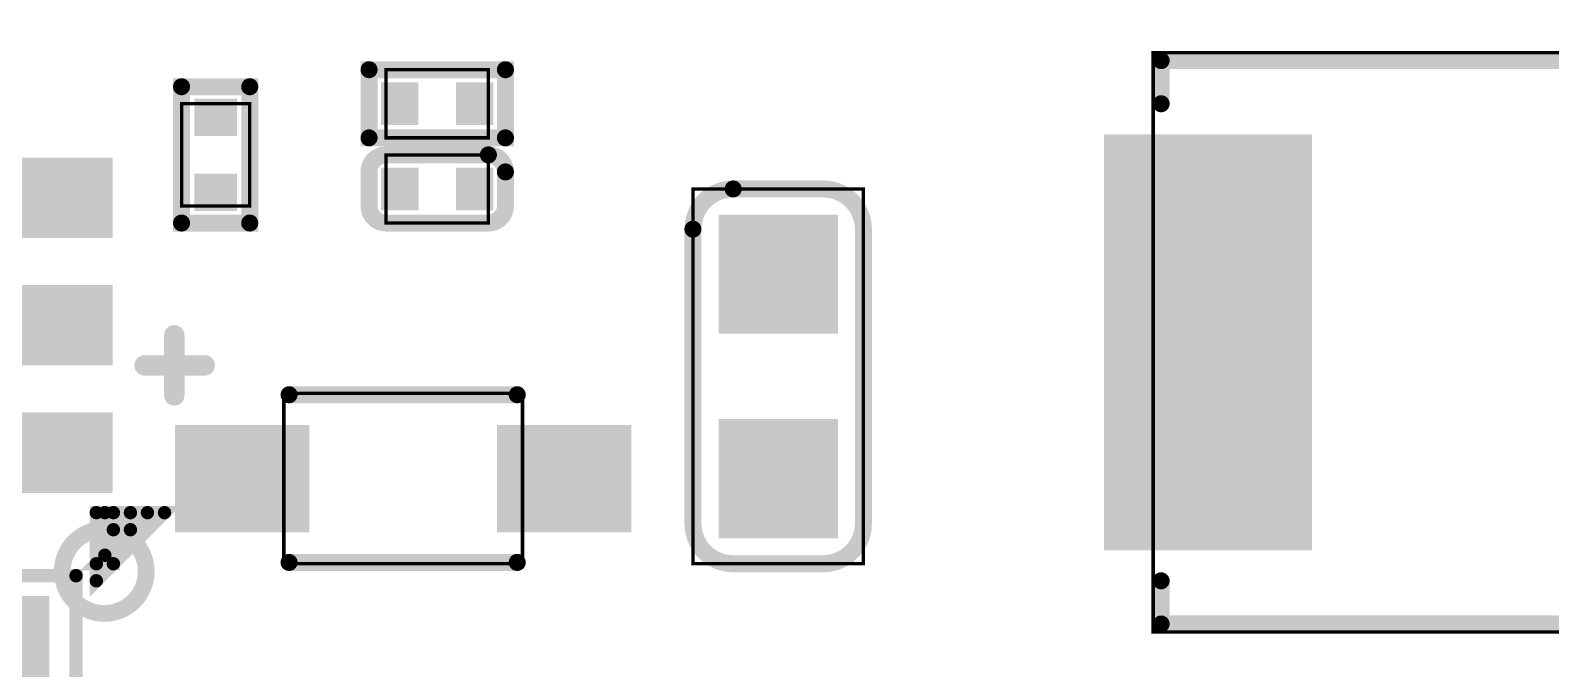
# Model space of a CAD drawing. Extents: x 60 to 160, y 44 to 135.
# Drawn here: x 125.87 to 137.2, y 117.84 to 122.59 of the extents above; entities that cross this region are included whole.
import ezdxf

# ---------------------------------------------------------------- set-up
doc = ezdxf.new("R2010")
doc.units = 0
for name, color, linetype in [('2D_LINE_126', 255, 'CONTINUOUS'), ('DRIL_NPLTE_THRU_01', 3, 'CONTINUOUS'), ('DRIL_NPLTE_THRU_02', 253, 'CONTINUOUS'), ('DRIL_NPLTE_THRU_03', 4, 'CONTINUOUS'), ('DRIL_NPLTE_THRU_04', 253, 'CONTINUOUS'), ('DRIL_NPLTE_THRU_05', 210, 'CONTINUOUS'), ('DRIL_NPLTE_THRU_06', 253, 'CONTINUOUS'), ('DRIL_NPLTE_THRU_07', 57, 'CONTINUOUS'), ('DRIL_NPLTE_THRU_08', 231, 'CONTINUOUS'), ('DRIL_NPLTE_THRU_09', 253, 'CONTINUOUS'), ('DRIL_NPLTE_THRU_10', 112, 'CONTINUOUS'), ('DRIL_NPLTE_THRU_11', 216, 'CONTINUOUS'), ('DRIL_NPLTE_THRU_12', 5, 'CONTINUOUS'), ('DRIL_PLTE_THRU_01', 3, 'CONTINUOUS'), ('DRIL_PLTE_THRU_02', 253, 'CONTINUOUS'), ('DRIL_PLTE_THRU_03', 4, 'CONTINUOUS'), ('DRIL_PLTE_THRU_04', 253, 'CONTINUOUS'), ('DRIL_PLTE_THRU_05', 210, 'CONTINUOUS'), ('DRIL_PLTE_THRU_06', 253, 'CONTINUOUS'), ('DRIL_PLTE_THRU_07', 57, 'CONTINUOUS'), ('DRIL_PLTE_THRU_08', 231, 'CONTINUOUS'), ('DRIL_PLTE_THRU_09', 253, 'CONTINUOUS'), ('DRIL_PLTE_THRU_10', 112, 'CONTINUOUS'), ('DRIL_PLTE_THRU_11', 216, 'CONTINUOUS'), ('DRIL_PLTE_THRU_12', 5, 'CONTINUOUS'), ('PADS_BOT', 5, 'CONTINUOUS'), ('PADS_INNER', 3, 'CONTINUOUS'), ('PADS_TOP', 3, 'CONTINUOUS'), ('PART_TOP_2DLINE_00', 255, 'CONTINUOUS'), ('PART_TOP_2DLINE_01', 255, 'CONTINUOUS'), ('PART_TOP_2DLINE_116', 255, 'CONTINUOUS'), ('PART_TOP_2DLINE_117', 255, 'CONTINUOUS'), ('PART_TOP_2DLINE_118', 255, 'CONTINUOUS'), ('PART_TOP_2DLINE_119', 255, 'CONTINUOUS'), ('PART_TOP_2DLINE_126', 255, 'CONTINUOUS')]:
    doc.layers.add(name, color=color, linetype=linetype)

# ---------------------------------------------------------------- blocks, each defined once
blk = doc.blocks.new('SMOOTH_0$09906')
at = {"const_width": 0.0495}
blk.add_lwpolyline([(-0.025, 0, 1), (0.025, 0, 1)], format="xyb", close=True, dxfattribs=at)
blk = doc.blocks.new('DRAWING_42377')
at = {"layer": '2D_LINE_126', "const_width": 0.0991}
blk.add_lwpolyline([(0, 0), (0, -0.508), (0.508, 0), (0, 0)], dxfattribs=at)
at = {"layer": '2D_LINE_126'}
for p in [(0, 0), (0, 0), (0.508, 0), (0, -0.508)]:
    blk.add_blockref('SMOOTH_0$09906', p, dxfattribs=at)
blk = doc.blocks.new('DRAWING_42378')
at = {"layer": '2D_LINE_126', "const_width": 0.0991}
blk.add_lwpolyline([(0, 0), (0.254, 0), (-0.0635, -0.3175), (-0.0635, 0), (0, 0)], dxfattribs=at)
at = {"layer": '2D_LINE_126'}
for p in [(-0.0635, 0), (0, 0), (0, 0), (0.254, 0), (-0.0635, -0.3175)]:
    blk.add_blockref('SMOOTH_0$09906', p, dxfattribs=at)
blk = doc.blocks.new('DRAWING_42379')
at = {"layer": '2D_LINE_126', "const_width": 0.0991}
blk.add_lwpolyline([(0, 0), (0.127, 0), (0, -0.127), (0, 0)], dxfattribs=at)
at = {"layer": '2D_LINE_126'}
for p in [(0, 0), (0, 0), (0.127, 0), (0, -0.127)]:
    blk.add_blockref('SMOOTH_0$09906', p, dxfattribs=at)
blk = doc.blocks.new('DRAWING_42380')
at = {"layer": '2D_LINE_126', "const_width": 0.0991}
blk.add_lwpolyline([(0, 0), (0.254, 0.254), (0.127, 0.254), (0.127, 0), (0, 0)], dxfattribs=at)
at = {"layer": '2D_LINE_126'}
for p in [(0.127, 0.254), (0.254, 0.254), (0, 0), (0, 0), (0.127, 0)]:
    blk.add_blockref('SMOOTH_0$09906', p, dxfattribs=at)
blk = doc.blocks.new('SMOOTH_0$127')
at = {"const_width": 0.0635}
blk.add_lwpolyline([(-0.03175, 0, 1), (0.03175, 0, 1)], format="xyb", close=True, dxfattribs=at)
blk = doc.blocks.new('SMOOTH_0$0254')
at = {"const_width": 0.0127}
blk.add_lwpolyline([(-0.00635, 0, 1), (0.00635, 0, 1)], format="xyb", close=True, dxfattribs=at)
blk = doc.blocks.new('PART_BODY_TOP_27')
at = {"layer": 'PART_TOP_2DLINE_01', "const_width": 0.127}
for points in [[(2.1, 1.778), (2.1, 2.1), (-2.1, 2.1), (-2.1, 1.778)], [(2.1, -1.778), (2.1, -2.1), (-2.1, -2.1), (-2.1, -1.778)]]:
    blk.add_lwpolyline(points, dxfattribs=at)
at = {"layer": 'PART_TOP_2DLINE_118', "const_width": 0.0254}
blk.add_lwpolyline([(2.159, -2.159), (-2.159, -2.159), (-2.159, 2.159), (2.159, 2.159)], close=True, dxfattribs=at)
at = {"layer": 'PART_TOP_2DLINE_119', "const_width": 0.0254}
blk.add_lwpolyline([(2.159, -2.159), (-2.159, -2.159), (-2.159, 2.159), (2.159, 2.159)], close=True, dxfattribs=at)
at = {"layer": 'PART_TOP_2DLINE_01'}
for p in [(-2.1, 2.1), (2.1, 2.1), (-2.1, 1.778), (2.1, 1.778), (-2.1, -1.778), (2.1, -1.778), (-2.1, -2.1), (2.1, -2.1)]:
    blk.add_blockref('SMOOTH_0$127', p, dxfattribs=at)
at = {"layer": 'PART_TOP_2DLINE_118'}
for p in [(-2.159, 2.159), (2.159, 2.159), (-2.159, -2.159), (2.159, -2.159)]:
    blk.add_blockref('SMOOTH_0$0254', p, dxfattribs=at)
at = {"layer": 'PART_TOP_2DLINE_119'}
for p in [(-2.159, 2.159), (2.159, 2.159), (-2.159, -2.159), (2.159, -2.159)]:
    blk.add_blockref('SMOOTH_0$0254', p, dxfattribs=at)
blk = doc.blocks.new('DRIL_HOLE_0')
blk.add_lwpolyline([(0, 0, 1), (0, 0, 1)], format="xyb", close=True)
blk = doc.blocks.new('PAD_0')
blk.add_lwpolyline([(0, 0, 1), (0, 0, 1)], format="xyb", close=True)
blk = doc.blocks.new('PAD_46')
at = {"const_width": 1.55}
blk.add_lwpolyline([(-1.55, 0), (1.55, 0)], dxfattribs=at)
blk = doc.blocks.new('STK_TOP_143')
at = {"layer": 'DRIL_PLTE_THRU_01'}
blk.add_blockref('DRIL_HOLE_0', (0, 0), dxfattribs=at)
at = {"layer": 'DRIL_PLTE_THRU_02'}
blk.add_blockref('DRIL_HOLE_0', (0, 0), dxfattribs=at)
at = {"layer": 'DRIL_PLTE_THRU_03'}
blk.add_blockref('DRIL_HOLE_0', (0, 0), dxfattribs=at)
at = {"layer": 'DRIL_PLTE_THRU_04'}
blk.add_blockref('DRIL_HOLE_0', (0, 0), dxfattribs=at)
at = {"layer": 'DRIL_PLTE_THRU_05'}
blk.add_blockref('DRIL_HOLE_0', (0, 0), dxfattribs=at)
at = {"layer": 'DRIL_PLTE_THRU_06'}
blk.add_blockref('DRIL_HOLE_0', (0, 0), dxfattribs=at)
at = {"layer": 'DRIL_PLTE_THRU_07'}
blk.add_blockref('DRIL_HOLE_0', (0, 0), dxfattribs=at)
at = {"layer": 'DRIL_PLTE_THRU_08'}
blk.add_blockref('DRIL_HOLE_0', (0, 0), dxfattribs=at)
at = {"layer": 'DRIL_PLTE_THRU_09'}
blk.add_blockref('DRIL_HOLE_0', (0, 0), dxfattribs=at)
at = {"layer": 'DRIL_PLTE_THRU_10'}
blk.add_blockref('DRIL_HOLE_0', (0, 0), dxfattribs=at)
at = {"layer": 'DRIL_PLTE_THRU_11'}
blk.add_blockref('DRIL_HOLE_0', (0, 0), dxfattribs=at)
at = {"layer": 'DRIL_PLTE_THRU_12'}
blk.add_blockref('DRIL_HOLE_0', (0, 0), dxfattribs=at)
at = {"layer": 'PADS_BOT'}
blk.add_blockref('PAD_0', (0, 0), dxfattribs=at)
at = {"layer": 'PADS_INNER'}
blk.add_blockref('PAD_0', (0, 0), dxfattribs=at)
at = {"layer": 'PADS_TOP', "rotation": 90}
blk.add_blockref('PAD_46', (0, 0), dxfattribs=at)
blk = doc.blocks.new('SYM_TOP_30')
for name, p in [('STK_TOP_143', (-1.75, 0)), ('STK_TOP_143', (1.75, 0)), ('PART_BODY_TOP_27', (0, 0))]:
    blk.add_blockref(name, p)
blk = doc.blocks.new('PART_TOP_339')
blk.add_blockref('SYM_TOP_30', (0, 0))
blk = doc.blocks.new('PART_BODY_TOP_6')
at = {"layer": 'PART_TOP_2DLINE_01', "const_width": 0.127}
blk.add_lwpolyline([(1.397, 0.335, 0.414214), (1.097, 0.635), (-1.097, 0.635, 0.414214), (-1.397, 0.335), (-1.397, -0.335, 0.414214), (-1.097, -0.635), (1.097, -0.635, 0.414214), (1.397, -0.335)], format="xyb", close=True, dxfattribs=at)
at = {"layer": 'PART_TOP_2DLINE_118', "const_width": 0.0254}
blk.add_lwpolyline([(1.397, -0.635), (-1.397, -0.635), (-1.397, 0.635), (1.397, 0.635)], close=True, dxfattribs=at)
at = {"layer": 'PART_TOP_2DLINE_119', "const_width": 0.0254}
blk.add_lwpolyline([(1.397, -0.635), (-1.397, -0.635), (-1.397, 0.635), (1.397, 0.635)], close=True, dxfattribs=at)
at = {"layer": 'PART_TOP_2DLINE_01'}
for p in [(1.097, 0.635), (1.397, 0.335)]:
    blk.add_blockref('SMOOTH_0$127', p, dxfattribs=at)
at = {"layer": 'PART_TOP_2DLINE_118'}
for p in [(-1.397, 0.635), (1.397, 0.635), (-1.397, -0.635), (1.397, -0.635)]:
    blk.add_blockref('SMOOTH_0$0254', p, dxfattribs=at)
at = {"layer": 'PART_TOP_2DLINE_119'}
for p in [(-1.397, 0.635), (1.397, 0.635), (-1.397, -0.635), (1.397, -0.635)]:
    blk.add_blockref('SMOOTH_0$0254', p, dxfattribs=at)
blk = doc.blocks.new('PAD_2')
at = {"const_width": 0.889}
blk.add_lwpolyline([(-0.4445, 0), (0.4445, 0)], dxfattribs=at)
blk = doc.blocks.new('STK_TOP_94')
at = {"layer": 'DRIL_PLTE_THRU_01'}
blk.add_blockref('DRIL_HOLE_0', (0, 0), dxfattribs=at)
at = {"layer": 'DRIL_PLTE_THRU_02'}
blk.add_blockref('DRIL_HOLE_0', (0, 0), dxfattribs=at)
at = {"layer": 'DRIL_PLTE_THRU_03'}
blk.add_blockref('DRIL_HOLE_0', (0, 0), dxfattribs=at)
at = {"layer": 'DRIL_PLTE_THRU_04'}
blk.add_blockref('DRIL_HOLE_0', (0, 0), dxfattribs=at)
at = {"layer": 'DRIL_PLTE_THRU_05'}
blk.add_blockref('DRIL_HOLE_0', (0, 0), dxfattribs=at)
at = {"layer": 'DRIL_PLTE_THRU_06'}
blk.add_blockref('DRIL_HOLE_0', (0, 0), dxfattribs=at)
at = {"layer": 'DRIL_PLTE_THRU_07'}
blk.add_blockref('DRIL_HOLE_0', (0, 0), dxfattribs=at)
at = {"layer": 'DRIL_PLTE_THRU_08'}
blk.add_blockref('DRIL_HOLE_0', (0, 0), dxfattribs=at)
at = {"layer": 'DRIL_PLTE_THRU_09'}
blk.add_blockref('DRIL_HOLE_0', (0, 0), dxfattribs=at)
at = {"layer": 'DRIL_PLTE_THRU_10'}
blk.add_blockref('DRIL_HOLE_0', (0, 0), dxfattribs=at)
at = {"layer": 'DRIL_PLTE_THRU_11'}
blk.add_blockref('DRIL_HOLE_0', (0, 0), dxfattribs=at)
at = {"layer": 'DRIL_PLTE_THRU_12'}
blk.add_blockref('DRIL_HOLE_0', (0, 0), dxfattribs=at)
at = {"layer": 'PADS_BOT'}
blk.add_blockref('PAD_0', (0, 0), dxfattribs=at)
at = {"layer": 'PADS_INNER'}
blk.add_blockref('PAD_0', (0, 0), dxfattribs=at)
at = {"layer": 'PADS_TOP', "rotation": 90}
blk.add_blockref('PAD_2', (0, 0), dxfattribs=at)
blk = doc.blocks.new('SYM_TOP_9')
for name, p in [('STK_TOP_94', (-0.762, 0)), ('STK_TOP_94', (0.762, 0)), ('PART_BODY_TOP_6', (0, 0))]:
    blk.add_blockref(name, p)
blk = doc.blocks.new('PART_TOP_713')
blk.add_blockref('SYM_TOP_9', (0, 0))
blk = doc.blocks.new('SMOOTH_0$1')
at = {"const_width": 0.05}
blk.add_lwpolyline([(-0.025, 0, 1), (0.025, 0, 1)], format="xyb", close=True, dxfattribs=at)
blk = doc.blocks.new('PART_BODY_TOP_42304')
at = {"layer": 'PART_TOP_2DLINE_01', "const_width": 0.1}
blk.add_lwpolyline([(-1.5, 0.8), (1.5, 0.8), (1.5, -0.8), (-1.5, -0.8)], close=True, dxfattribs=at)
at = {"layer": 'PART_TOP_2DLINE_01'}
for p in [(-1.5, 0.8), (1.5, 0.8), (-1.5, -0.8), (1.5, -0.8)]:
    blk.add_blockref('SMOOTH_0$1', p, dxfattribs=at)
blk = doc.blocks.new('PAD_94')
at = {"const_width": 0.9}
blk.add_lwpolyline([(-0.65, 0), (0.65, 0)], dxfattribs=at)
blk = doc.blocks.new('STK_TOP_159')
at = {"layer": 'DRIL_PLTE_THRU_01'}
blk.add_blockref('DRIL_HOLE_0', (0, 0), dxfattribs=at)
at = {"layer": 'DRIL_PLTE_THRU_02'}
blk.add_blockref('DRIL_HOLE_0', (0, 0), dxfattribs=at)
at = {"layer": 'DRIL_PLTE_THRU_03'}
blk.add_blockref('DRIL_HOLE_0', (0, 0), dxfattribs=at)
at = {"layer": 'DRIL_PLTE_THRU_04'}
blk.add_blockref('DRIL_HOLE_0', (0, 0), dxfattribs=at)
at = {"layer": 'DRIL_PLTE_THRU_05'}
blk.add_blockref('DRIL_HOLE_0', (0, 0), dxfattribs=at)
at = {"layer": 'DRIL_PLTE_THRU_06'}
blk.add_blockref('DRIL_HOLE_0', (0, 0), dxfattribs=at)
at = {"layer": 'DRIL_PLTE_THRU_07'}
blk.add_blockref('DRIL_HOLE_0', (0, 0), dxfattribs=at)
at = {"layer": 'DRIL_PLTE_THRU_08'}
blk.add_blockref('DRIL_HOLE_0', (0, 0), dxfattribs=at)
at = {"layer": 'DRIL_PLTE_THRU_09'}
blk.add_blockref('DRIL_HOLE_0', (0, 0), dxfattribs=at)
at = {"layer": 'DRIL_PLTE_THRU_10'}
blk.add_blockref('DRIL_HOLE_0', (0, 0), dxfattribs=at)
at = {"layer": 'DRIL_PLTE_THRU_11'}
blk.add_blockref('DRIL_HOLE_0', (0, 0), dxfattribs=at)
at = {"layer": 'DRIL_PLTE_THRU_12'}
blk.add_blockref('DRIL_HOLE_0', (0, 0), dxfattribs=at)
at = {"layer": 'PADS_BOT'}
blk.add_blockref('PAD_0', (0, 0), dxfattribs=at)
at = {"layer": 'PADS_INNER'}
blk.add_blockref('PAD_0', (0, 0), dxfattribs=at)
at = {"layer": 'PADS_TOP', "rotation": 90}
blk.add_blockref('PAD_94', (0, 0), dxfattribs=at)
blk = doc.blocks.new('SYM_TOP_73')
for name, p in [('STK_TOP_159', (-0.85, 0)), ('STK_TOP_159', (0.85, 0)), ('PART_BODY_TOP_42304', (0, 0))]:
    blk.add_blockref(name, p)
blk = doc.blocks.new('PART_TOP_765')
blk.add_blockref('SYM_TOP_73', (0, 0))
blk = doc.blocks.new('SMOOTH_0$1524')
at = {"const_width": 0.0762}
blk.add_lwpolyline([(-0.0381, 0, 1), (0.0381, 0, 1)], format="xyb", close=True, dxfattribs=at)
blk = doc.blocks.new('PART_BODY_TOP_42540')
at = {"layer": 'PART_TOP_2DLINE_01', "const_width": 0.127}
for points in [[(0.85, 0.625), (-0.85, 0.625)], [(0.85, -0.625), (-0.85, -0.625)]]:
    blk.add_lwpolyline(points, dxfattribs=at)
at = {"layer": 'PART_TOP_2DLINE_118', "const_width": 0.0254}
blk.add_lwpolyline([(0.889, 0.635), (0.889, -0.635), (-0.889, -0.635), (-0.889, 0.635)], close=True, dxfattribs=at)
at = {"layer": 'PART_TOP_2DLINE_119', "const_width": 0.0254}
blk.add_lwpolyline([(0.889, 0.635), (0.889, -0.635), (-0.889, -0.635), (-0.889, 0.635)], close=True, dxfattribs=at)
at = {"layer": 'PART_TOP_2DLINE_126', "const_width": 0.152}
for points in [[(-1.705, 0.62), (-1.705, 1.068)], [(-1.926, 0.844), (-1.478, 0.844)]]:
    blk.add_lwpolyline(points, dxfattribs=at)
at = {"layer": 'PART_TOP_2DLINE_01'}
for p in [(-0.85, 0.625), (0.85, 0.625), (-0.85, -0.625), (0.85, -0.625)]:
    blk.add_blockref('SMOOTH_0$127', p, dxfattribs=at)
at = {"layer": 'PART_TOP_2DLINE_118'}
for p in [(-0.889, 0.635), (0.889, 0.635), (-0.889, -0.635), (0.889, -0.635)]:
    blk.add_blockref('SMOOTH_0$0254', p, dxfattribs=at)
at = {"layer": 'PART_TOP_2DLINE_119'}
for p in [(-0.889, 0.635), (0.889, 0.635), (-0.889, -0.635), (0.889, -0.635)]:
    blk.add_blockref('SMOOTH_0$0254', p, dxfattribs=at)
at = {"layer": 'PART_TOP_2DLINE_126'}
for p in [(-1.705, 1.068), (-1.926, 0.844), (-1.478, 0.844), (-1.705, 0.62)]:
    blk.add_blockref('SMOOTH_0$1524', p, dxfattribs=at)
blk = doc.blocks.new('PAD_8')
at = {"const_width": 0.8}
blk.add_lwpolyline([(-0.5, 0), (0.5, 0)], dxfattribs=at)
blk = doc.blocks.new('STK_TOP_101')
at = {"layer": 'DRIL_PLTE_THRU_01'}
blk.add_blockref('DRIL_HOLE_0', (0, 0), dxfattribs=at)
at = {"layer": 'DRIL_PLTE_THRU_02'}
blk.add_blockref('DRIL_HOLE_0', (0, 0), dxfattribs=at)
at = {"layer": 'DRIL_PLTE_THRU_03'}
blk.add_blockref('DRIL_HOLE_0', (0, 0), dxfattribs=at)
at = {"layer": 'DRIL_PLTE_THRU_04'}
blk.add_blockref('DRIL_HOLE_0', (0, 0), dxfattribs=at)
at = {"layer": 'DRIL_PLTE_THRU_05'}
blk.add_blockref('DRIL_HOLE_0', (0, 0), dxfattribs=at)
at = {"layer": 'DRIL_PLTE_THRU_06'}
blk.add_blockref('DRIL_HOLE_0', (0, 0), dxfattribs=at)
at = {"layer": 'DRIL_PLTE_THRU_07'}
blk.add_blockref('DRIL_HOLE_0', (0, 0), dxfattribs=at)
at = {"layer": 'DRIL_PLTE_THRU_08'}
blk.add_blockref('DRIL_HOLE_0', (0, 0), dxfattribs=at)
at = {"layer": 'DRIL_PLTE_THRU_09'}
blk.add_blockref('DRIL_HOLE_0', (0, 0), dxfattribs=at)
at = {"layer": 'DRIL_PLTE_THRU_10'}
blk.add_blockref('DRIL_HOLE_0', (0, 0), dxfattribs=at)
at = {"layer": 'DRIL_PLTE_THRU_11'}
blk.add_blockref('DRIL_HOLE_0', (0, 0), dxfattribs=at)
at = {"layer": 'DRIL_PLTE_THRU_12'}
blk.add_blockref('DRIL_HOLE_0', (0, 0), dxfattribs=at)
at = {"layer": 'PADS_BOT'}
blk.add_blockref('PAD_0', (0, 0), dxfattribs=at)
at = {"layer": 'PADS_INNER'}
blk.add_blockref('PAD_0', (0, 0), dxfattribs=at)
at = {"layer": 'PADS_TOP'}
blk.add_blockref('PAD_8', (0, 0), dxfattribs=at)
blk = doc.blocks.new('SYM_TOP_81')
for name, p in [('PART_BODY_TOP_42540', (0, 0)), ('STK_TOP_101', (-1.2, 0)), ('STK_TOP_101', (1.2, 0))]:
    blk.add_blockref(name, p)
blk = doc.blocks.new('PART_TOP_768')
blk.add_blockref('SYM_TOP_81', (0, 0))
blk = doc.blocks.new('SMOOTH_0$125')
at = {"const_width": 0.0625}
blk.add_lwpolyline([(-0.03125, 0, 1), (0.03125, 0, 1)], format="xyb", close=True, dxfattribs=at)
blk = doc.blocks.new('PART_BODY_TOP_42306')
at = {"layer": 'PART_TOP_2DLINE_00', "const_width": 0.125}
blk.add_lwpolyline([(-1.5, -0.8), (-1.5, 0.8), (1.5, 0.8), (1.5, -0.8)], close=True, dxfattribs=at)
for points in [[(-1.495, -0.435), (-1.145, -0.785)], [(-1.495, -0.605), (-1.305, -0.795)]]:
    blk.add_lwpolyline(points, dxfattribs=at)
at = {"layer": 'PART_TOP_2DLINE_126', "const_width": 0.125}
blk.add_lwpolyline([(-2.148, -1.837, 1), (-1.522, -1.837, 1)], format="xyb", close=True, dxfattribs=at)
at = {"layer": 'PART_TOP_2DLINE_00'}
for p in [(-1.5, 0.8), (1.5, 0.8), (-1.495, -0.435), (-1.495, -0.605), (-1.5, -0.8), (-1.305, -0.795), (-1.145, -0.785), (1.5, -0.8)]:
    blk.add_blockref('SMOOTH_0$125', p, dxfattribs=at)
blk = doc.blocks.new('PAD_99')
at = {"const_width": 0.6}
blk.add_lwpolyline([(-0.5, 0), (0.5, 0)], dxfattribs=at)
blk = doc.blocks.new('STK_TOP_244')
at = {"layer": 'DRIL_NPLTE_THRU_01'}
blk.add_blockref('DRIL_HOLE_0', (0, 0), dxfattribs=at)
at = {"layer": 'DRIL_NPLTE_THRU_02'}
blk.add_blockref('DRIL_HOLE_0', (0, 0), dxfattribs=at)
at = {"layer": 'DRIL_NPLTE_THRU_03'}
blk.add_blockref('DRIL_HOLE_0', (0, 0), dxfattribs=at)
at = {"layer": 'DRIL_NPLTE_THRU_04'}
blk.add_blockref('DRIL_HOLE_0', (0, 0), dxfattribs=at)
at = {"layer": 'DRIL_NPLTE_THRU_05'}
blk.add_blockref('DRIL_HOLE_0', (0, 0), dxfattribs=at)
at = {"layer": 'DRIL_NPLTE_THRU_06'}
blk.add_blockref('DRIL_HOLE_0', (0, 0), dxfattribs=at)
at = {"layer": 'DRIL_NPLTE_THRU_07'}
blk.add_blockref('DRIL_HOLE_0', (0, 0), dxfattribs=at)
at = {"layer": 'DRIL_NPLTE_THRU_08'}
blk.add_blockref('DRIL_HOLE_0', (0, 0), dxfattribs=at)
at = {"layer": 'DRIL_NPLTE_THRU_09'}
blk.add_blockref('DRIL_HOLE_0', (0, 0), dxfattribs=at)
at = {"layer": 'DRIL_NPLTE_THRU_10'}
blk.add_blockref('DRIL_HOLE_0', (0, 0), dxfattribs=at)
at = {"layer": 'DRIL_NPLTE_THRU_11'}
blk.add_blockref('DRIL_HOLE_0', (0, 0), dxfattribs=at)
at = {"layer": 'DRIL_NPLTE_THRU_12'}
blk.add_blockref('DRIL_HOLE_0', (0, 0), dxfattribs=at)
at = {"layer": 'PADS_BOT'}
blk.add_blockref('PAD_0', (0, 0), dxfattribs=at)
at = {"layer": 'PADS_INNER'}
blk.add_blockref('PAD_0', (0, 0), dxfattribs=at)
at = {"layer": 'PADS_TOP', "rotation": 90}
blk.add_blockref('PAD_99', (0, 0), dxfattribs=at)
blk = doc.blocks.new('SYM_TOP_75')
for name, p in [('STK_TOP_244', (-0.95, 1.4)), ('STK_TOP_244', (0.95, 1.4)), ('PART_BODY_TOP_42306', (0, 0)), ('STK_TOP_244', (-0.95, -1.4)), ('STK_TOP_244', (0, -1.4)), ('STK_TOP_244', (0.95, -1.4))]:
    blk.add_blockref(name, p)
blk = doc.blocks.new('PART_TOP_769')
blk.add_blockref('SYM_TOP_75', (0, 0))
blk = doc.blocks.new('PART_BODY_TOP_2')
at = {"layer": 'PART_TOP_2DLINE_01', "const_width": 0.127}
blk.add_lwpolyline([(-0.508, -0.127, 0.414214), (-0.381, -0.254), (0.381, -0.254, 0.414214), (0.508, -0.127), (0.508, 0.127, 0.414214), (0.381, 0.254), (-0.381, 0.254, 0.414214), (-0.508, 0.127)], format="xyb", close=True, dxfattribs=at)
at = {"layer": 'PART_TOP_2DLINE_116', "const_width": 0.0254}
blk.add_lwpolyline([(-0.381, 0.254), (-0.381, -0.254), (0.381, -0.254), (0.381, 0.254)], close=True, dxfattribs=at)
at = {"layer": 'PART_TOP_2DLINE_117', "const_width": 0.0254}
blk.add_lwpolyline([(-0.381, 0.254), (-0.381, -0.254), (0.381, -0.254), (0.381, 0.254)], close=True, dxfattribs=at)
at = {"layer": 'PART_TOP_2DLINE_01'}
for p in [(-0.508, -0.127), (-0.381, -0.254)]:
    blk.add_blockref('SMOOTH_0$127', p, dxfattribs=at)
at = {"layer": 'PART_TOP_2DLINE_116'}
for p in [(-0.381, 0.254), (0.381, 0.254), (-0.381, -0.254), (0.381, -0.254)]:
    blk.add_blockref('SMOOTH_0$0254', p, dxfattribs=at)
at = {"layer": 'PART_TOP_2DLINE_117'}
for p in [(-0.381, 0.254), (0.381, 0.254), (-0.381, -0.254), (0.381, -0.254)]:
    blk.add_blockref('SMOOTH_0$0254', p, dxfattribs=at)
blk = doc.blocks.new('PAD_3')
at = {"const_width": 0.2794}
blk.add_lwpolyline([(-0.15875, 0), (0.15875, 0)], dxfattribs=at)
blk = doc.blocks.new('STK_TOP_90')
at = {"layer": 'DRIL_PLTE_THRU_01'}
blk.add_blockref('DRIL_HOLE_0', (0, 0), dxfattribs=at)
at = {"layer": 'DRIL_PLTE_THRU_02'}
blk.add_blockref('DRIL_HOLE_0', (0, 0), dxfattribs=at)
at = {"layer": 'DRIL_PLTE_THRU_03'}
blk.add_blockref('DRIL_HOLE_0', (0, 0), dxfattribs=at)
at = {"layer": 'DRIL_PLTE_THRU_04'}
blk.add_blockref('DRIL_HOLE_0', (0, 0), dxfattribs=at)
at = {"layer": 'DRIL_PLTE_THRU_05'}
blk.add_blockref('DRIL_HOLE_0', (0, 0), dxfattribs=at)
at = {"layer": 'DRIL_PLTE_THRU_06'}
blk.add_blockref('DRIL_HOLE_0', (0, 0), dxfattribs=at)
at = {"layer": 'DRIL_PLTE_THRU_07'}
blk.add_blockref('DRIL_HOLE_0', (0, 0), dxfattribs=at)
at = {"layer": 'DRIL_PLTE_THRU_08'}
blk.add_blockref('DRIL_HOLE_0', (0, 0), dxfattribs=at)
at = {"layer": 'DRIL_PLTE_THRU_09'}
blk.add_blockref('DRIL_HOLE_0', (0, 0), dxfattribs=at)
at = {"layer": 'DRIL_PLTE_THRU_10'}
blk.add_blockref('DRIL_HOLE_0', (0, 0), dxfattribs=at)
at = {"layer": 'DRIL_PLTE_THRU_11'}
blk.add_blockref('DRIL_HOLE_0', (0, 0), dxfattribs=at)
at = {"layer": 'DRIL_PLTE_THRU_12'}
blk.add_blockref('DRIL_HOLE_0', (0, 0), dxfattribs=at)
at = {"layer": 'PADS_BOT'}
blk.add_blockref('PAD_0', (0, 0), dxfattribs=at)
at = {"layer": 'PADS_INNER'}
blk.add_blockref('PAD_0', (0, 0), dxfattribs=at)
at = {"layer": 'PADS_TOP', "rotation": 90}
blk.add_blockref('PAD_3', (0, 0), dxfattribs=at)
blk = doc.blocks.new('SYM_TOP_5')
for name, p in [('PART_BODY_TOP_2', (0, 0)), ('STK_TOP_90', (-0.279, 0)), ('STK_TOP_90', (0.279, 0))]:
    blk.add_blockref(name, p)
blk = doc.blocks.new('PART_TOP_820')
blk.add_blockref('SYM_TOP_5', (0, 0))
blk = doc.blocks.new('PART_BODY_TOP_36')
at = {"layer": 'PART_TOP_2DLINE_01', "const_width": 0.127}
blk.add_lwpolyline([(-0.508, 0.254), (0.508, 0.254), (0.508, -0.254), (-0.508, -0.254)], close=True, dxfattribs=at)
at = {"layer": 'PART_TOP_2DLINE_118', "const_width": 0.0254}
blk.add_lwpolyline([(-0.381, 0.254), (0.381, 0.254), (0.381, -0.254), (-0.381, -0.254)], close=True, dxfattribs=at)
at = {"layer": 'PART_TOP_2DLINE_119', "const_width": 0.0254}
blk.add_lwpolyline([(-0.381, 0.254), (0.381, 0.254), (0.381, -0.254), (-0.381, -0.254)], close=True, dxfattribs=at)
at = {"layer": 'PART_TOP_2DLINE_01'}
for p in [(-0.508, 0.254), (0.508, 0.254), (-0.508, -0.254), (0.508, -0.254)]:
    blk.add_blockref('SMOOTH_0$127', p, dxfattribs=at)
at = {"layer": 'PART_TOP_2DLINE_118'}
for p in [(-0.381, 0.254), (0.381, 0.254), (-0.381, -0.254), (0.381, -0.254)]:
    blk.add_blockref('SMOOTH_0$0254', p, dxfattribs=at)
at = {"layer": 'PART_TOP_2DLINE_119'}
for p in [(-0.381, 0.254), (0.381, 0.254), (-0.381, -0.254), (0.381, -0.254)]:
    blk.add_blockref('SMOOTH_0$0254', p, dxfattribs=at)
blk = doc.blocks.new('SYM_TOP_39')
for name, p in [('PART_BODY_TOP_36', (0, 0)), ('STK_TOP_90', (-0.2794, 0)), ('STK_TOP_90', (0.2794, 0))]:
    blk.add_blockref(name, p)
blk = doc.blocks.new('PART_TOP_827')
blk.add_blockref('SYM_TOP_39', (0, 0))
blk = doc.blocks.new('PART_TOP_829')
blk.add_blockref('SYM_TOP_39', (0, 0))

msp = doc.modelspace()

# ---------------------------------------------------------------- block references
for name, p, rotation in [('PART_TOP_339', (136.398, 120.269), 180), ('PART_TOP_827', (128.905, 122.047), 180), ('PART_TOP_829', (127.254, 121.666), 90), ('PART_TOP_769', (124.587, 120.396), 90), ('PART_TOP_820', (128.905, 121.412), 180), ('PART_TOP_713', (131.445, 120.015), 90)]:
    msp.add_blockref(name, p, dxfattribs=dict(rotation=rotation))
for name, p in [('PART_TOP_768', (128.651, 119.253)), ('DRAWING_42377', (126.365, 118.999)), ('DRAWING_42378', (126.492, 118.999)), ('DRAWING_42379', (126.492, 118.999)), ('DRAWING_42380', (126.365, 118.618)), ('PART_TOP_765', (124.714, 117.729))]:
    msp.add_blockref(name, p)

doc.saveas('drawing.dxf')
